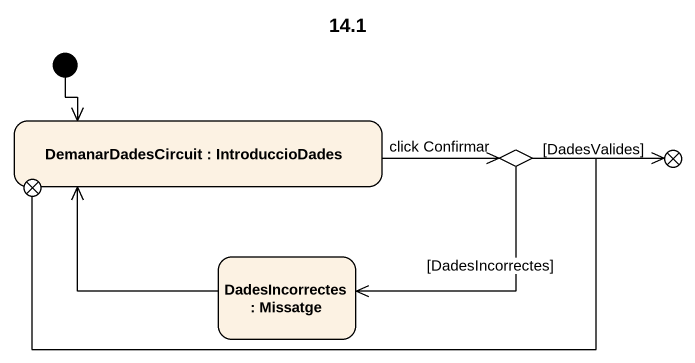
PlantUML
@startuml
title 14.1
hide empty description
state "DemanarDadesCircuit : IntroduccioDades" as DemanarDadesCircuit
state exit1 <<choice>>
state choice1 <<choice>>
state exit2 <<choice>>
state "DadesIncorrectes : Missatge" as DadesIncorrectes
[*] --> DemanarDadesCircuit
DemanarDadesCircuit -right-> choice1 : click Confirmar
exit1 -right-> exit2
choice1 -right-> exit2 : [DadesValides]
choice1 --> DadesIncorrectes : [DadesIncorrectes]
DadesIncorrectes -up-> DemanarDadesCircuit
@enduml
